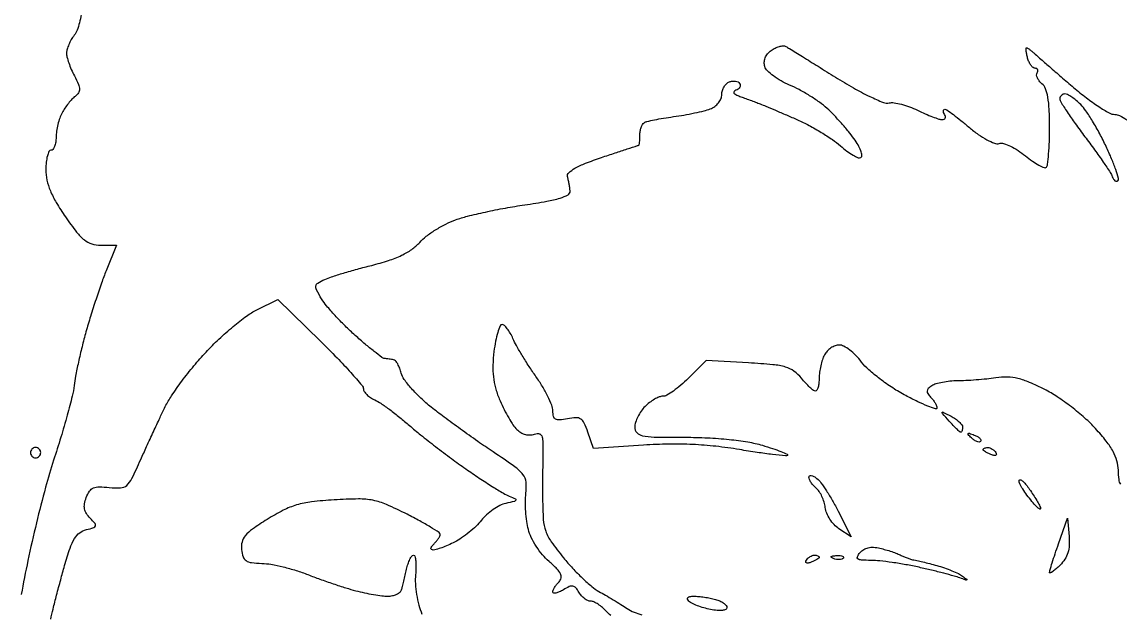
# Model space of a CAD drawing. Extents: x 0 to 102, y 0 to 135.
# Drawn here: x 51.55 to 69.69, y 107.4 to 117.17 of the extents above; entities that cross this region are included whole.
import ezdxf

# ---------------------------------------------------------------- set-up
doc = ezdxf.new("R2010")
doc.units = 0
doc.header["$MEASUREMENT"] = 0

msp = doc.modelspace()

# ---------------------------------------------------------------- linework, layer by layer
for points in [[(52.527466, 117.29685, -0.029225), (52.500113, 117.161013, -0.030212), (52.460096, 117.039257, -0.067505), (52.412391, 116.95452, 0.031843), (52.364689, 116.882327, 0.027674), (52.32403, 116.801263, 0.028659), (52.295481, 116.723597, 0.069578), (52.286012, 116.6634, 0.067284), (52.293715, 116.598016, 0.019211), (52.322997, 116.499909, 0.018971), (52.364935, 116.39062, 0.019078), (52.414966, 116.285034, -0.016886), (52.482271, 116.144584, -0.093732), (52.500955, 116.063398, -0.162735), (52.483532, 116.003566, -0.082468), (52.428263, 115.946634, 0.045364), (52.376106, 115.900302, 0.020406), (52.316138, 115.830955, 0.020005), (52.25833, 115.752032, 0.025704), (52.212019, 115.674912, 0.039046), (52.17429, 115.588421, 0.023278), (52.142511, 115.480643, 0.023217), (52.120727, 115.369626, 0.03685), (52.1136, 115.273062, -0.037126), (52.107419, 115.189935, -0.055859), (52.088749, 115.119762, -0.073287), (52.06141, 115.071787, -0.230594), (52.029, 115.056, 0.287368), (51.996319, 115.035526, 0.04786), (51.969292, 114.962808, 0.039989), (51.950616, 114.860323, 0.025195), (51.944539, 114.73875, 0.05321), (51.963199, 114.564632, 0.044982), (52.018485, 114.387779, 0.036198), (52.117025, 114.191485, 0.017725), (52.268854, 113.9562, 0.013188), (52.453183, 113.705965, 0.059036), (52.580919, 113.576633, 0.09585), (52.702514, 113.512934, 0.073233), (52.851443, 113.491151), (53.109856, 113.491403), (52.940879, 113.068151, 0.010388), (52.864459, 112.864552, 0.004815), (52.773266, 112.597155, 0.004767), (52.682821, 112.314322, 0.006618), (52.60757, 112.059113, 0.007299), (52.542295, 111.812653, 0.006642), (52.482051, 111.556537, 0.00666), (52.43428, 111.326112, 0.021264), (52.411034, 111.170813, -0.034441), (52.38071, 110.999215, -0.006171), (52.298327, 110.684603, -0.006637), (52.192182, 110.317854, -0.005953), (52.072572, 109.940435, 0.014098), (51.938939, 109.493625, 0.006516), (51.789241, 108.90587, 0.006448), (51.647826, 108.283609, 0.008906), (51.538107, 107.721471)], [(61.275091, 107.377251, -0.033439), (61.2081, 107.442, 0.032268), (61.14142, 107.506751, 0.033517), (61.067766, 107.561498, 0.035578), (60.99798, 107.599718, 0.1079), (60.945392, 107.6112, -0.110007), (60.897309, 107.621909, -0.05364), (60.843291, 107.65469, -0.049493), (60.791999, 107.702619, -0.050973), (60.751697, 107.75925, 0.047051), (60.69974, 107.833481, 0.178429), (60.651192, 107.860825, 0.148636), (60.590765, 107.852598, 0.029748), (60.493693, 107.800833, -0.027249), (60.426941, 107.764807, -0.05628), (60.370881, 107.745732, -0.104405), (60.333942, 107.745456, -0.356612), (60.3198, 107.762763, -0.102341), (60.326672, 107.795986, -0.03287), (60.34976, 107.841028, -0.031221), (60.382759, 107.889077, -0.030304), (60.421791, 107.933151, 0.144861), (60.455657, 107.995486, 0.168424), (60.447365, 108.062139, 0.081949), (60.387863, 108.145308, 0.017397), (60.257276, 108.267321, -0.041142), (60.149684, 108.377861, -0.028728), (60.046829, 108.518277, -0.029101), (59.963273, 108.665374, -0.052097), (59.915102, 108.7956, -0.028578), (59.888684, 108.93074, -0.017339), (59.872215, 109.092852, -0.01735), (59.867033, 109.255378, -0.029097), (59.875361, 109.391721, 0.055766), (59.876816, 109.579052, 0.142318), (59.826132, 109.703634, 0.071306), (59.693524, 109.829495, 0.007152), (59.332994, 110.07754, -0.005502), (59.079286, 110.250861, -0.003751), (58.794515, 110.453232, -0.00378), (58.522749, 110.652589, -0.007601), (58.311945, 110.814734, -0.021201), (58.138583, 110.964728, -0.023118), (57.983719, 111.124781, -0.023387), (57.864869, 111.272983, -0.096109), (57.816323, 111.376765, 0.030348), (57.79055, 111.458181, 0.039596), (57.75683, 111.528632, 0.044233), (57.720618, 111.580008, 0.184329), (57.688029, 111.597975, -0.000464), (57.653913, 111.60279, -0.000281), (57.613541, 111.60855, -0.000282), (57.573474, 111.614312, -0.000496), (57.540376, 111.619125, -0.124308), (57.495745, 111.637613, -0.00613), (57.368161, 111.735075, -0.009602), (57.218862, 111.85675, -0.006763), (57.055535, 111.999, -0.01261), (56.887136, 112.157547, -0.011654), (56.722348, 112.328514, -0.011733), (56.582767, 112.487586, -0.037613), (56.500699, 112.60216, -0.013564), (56.415206, 112.751736, -0.164057), (56.404357, 112.816128, -0.222648), (56.436829, 112.863955, -0.027173), (56.552118, 112.924248, -0.028085), (56.66246, 112.96722, -0.005938), (56.859681, 113.02895, -0.0062), (57.090412, 113.095064, -0.005849), (57.327227, 113.156788, 0.017195), (57.606858, 113.236488, 0.033523), (57.822229, 113.322276, 0.041647), (57.989353, 113.420047, 0.056366), (58.1202, 113.536015, -0.046212), (58.228385, 113.635883, -0.023153), (58.381402, 113.7421, -0.02277), (58.551153, 113.838159, -0.031143), (58.7124, 113.907698, -0.024745), (58.909847, 113.967785, -0.008188), (59.204931, 114.036741, -0.008131), (59.535073, 114.102607, -0.009146), (59.8545, 114.154934, 0.007807), (60.221113, 114.213981, 0.03079), (60.443269, 114.267609, 0.053157), (60.571628, 114.322582, 0.296096), (60.604852, 114.38575, 0.013398), (60.598371, 114.440258, 0.00792), (60.587869, 114.504937, 0.007921), (60.57533, 114.569218, 0.013458), (60.562552, 114.622489, -0.284855), (60.5816, 114.685699, -0.053), (60.685001, 114.759082, -0.034938), (60.860296, 114.841919, -0.012107), (61.1235, 114.937218, -0.000648), (61.352036, 115.01343, -0.001028), (61.547954, 115.078036, -0.000209), (61.720593, 115.134492, -0.049287), (61.73685, 115.138079, 0.328406), (61.745218, 115.145925, 0.014183), (61.751787, 115.188095, 0.019466), (61.756474, 115.241678, 0.012082), (61.758, 115.304807, -0.038743), (61.763122, 115.370804, -0.042073), (61.778364, 115.433364, -0.046176), (61.80068, 115.483961, -0.128084), (61.827326, 115.51186, -0.080667), (61.874536, 115.531409, -0.00746), (61.998441, 115.558686, -0.009459), (62.148174, 115.586373, -0.007284), (62.312494, 115.611101, 0.009725), (62.485757, 115.63804, 0.008988), (62.662475, 115.672332, 0.009015), (62.818719, 115.708532, 0.029413), (62.919969, 115.740354, 0.066731), (62.99405, 115.780497, 0.064355), (63.055971, 115.83916, 0.068747), (63.097465, 115.907357, 0.10269), (63.1116, 115.975455, -0.070371), (63.120877, 116.041041, -0.063397), (63.148081, 116.104038, -0.066812), (63.188302, 116.155046, -0.10116), (63.235791, 116.185354, -0.060733), (63.286671, 116.19808, -0.069087), (63.336877, 116.197368, -0.079511), (63.378786, 116.183905, -0.137789), (63.405518, 116.159331, -0.137417), (63.414496, 116.12816, -0.125461), (63.406459, 116.09564, -0.105452), (63.381962, 116.066676, -0.075475), (63.344777, 116.045975, 0.114366), (63.313244, 116.025087, 0.343061), (63.310899, 116.001005, 0.140133), (63.340732, 115.974391, 0.027544), (63.4077, 115.946478, -0.002496), (63.484719, 115.918815, -0.001452), (63.5769, 115.884881, -0.001451), (63.669069, 115.850343, -0.002451), (63.7461, 115.82079, -0.006261), (63.839042, 115.783262, -0.001399), (63.99666, 115.716793, -0.001452), (64.178245, 115.638995, -0.001403), (64.361471, 115.559254, -0.018983), (64.551627, 115.467103, -0.014167), (64.754154, 115.351803, -0.01437), (64.939041, 115.232088, -0.031377), (65.071729, 115.127807, 0.022028), (65.178268, 115.040808, 0.032051), (65.279927, 114.974691, 0.033182), (65.365396, 114.933802, 0.237695), (65.40964, 114.937654, 0.301142), (65.425775, 114.97263, 0.050468), (65.406288, 115.047805, 0.040942), (65.361621, 115.143592, 0.025156), (65.294561, 115.248567, 0.017613), (65.203738, 115.367053, 0.009913), (65.08572, 115.504623, 0.009883), (64.960938, 115.638934, 0.015921), (64.848879, 115.747714, 0.029329), (64.72466, 115.84818, 0.016035), (64.561756, 115.957104, 0.015932), (64.388613, 116.057493, 0.024386), (64.232023, 116.132136, -0.028859), (64.090569, 116.201121, -0.032116), (63.963194, 116.283787, -0.033942), (63.865341, 116.367508, -0.121854), (63.8225, 116.436963, -0.087259), (63.812683, 116.508646, -0.084514), (63.827687, 116.580237, -0.078654), (63.86699, 116.646977, -0.06264), (63.927844, 116.704411, -0.04287), (63.993393, 116.744211, -0.048219), (64.06229, 116.77043, -0.054281), (64.124355, 116.780371, -0.139958), (64.168167, 116.770216, -0.011623), (64.227462, 116.735545, -0.000446), (64.44432, 116.601618, -0.000798), (64.700556, 116.442489, -0.000563), (64.988153, 116.262798, 0.011479), (65.28496, 116.086242, 0.016746), (65.554828, 115.945684, 0.013902), (65.779679, 115.845571, 0.154218), (65.876453, 115.837319, -0.091083), (65.956543, 115.840468, -0.026989), (66.07731, 115.816447, -0.026108), (66.212719, 115.774188, -0.025449), (66.34418, 115.717739, 0.010723), (66.471169, 115.658722, 0.01286), (66.593165, 115.608878, 0.011602), (66.697362, 115.572143, 0.079102), (66.751023, 115.5636, 0.103651), (66.782388, 115.570173, 0.179254), (66.801319, 115.588451, 0.165503), (66.804632, 115.615891, 0.08664), (66.7917, 115.6482, -0.046195), (66.77557, 115.680655, -0.10057), (66.770928, 115.707949, -0.178498), (66.77808, 115.725584, -0.211115), (66.794409, 115.7328, -0.15416), (66.829075, 115.721851, -0.006324), (66.936411, 115.644496, -0.010503), (67.062043, 115.547371, -0.007205), (67.200596, 115.432192, 0.023118), (67.347633, 115.317671, 0.031021), (67.491299, 115.228902, 0.033072), (67.615674, 115.172563, 0.154969), (67.693155, 115.168553, -0.138891), (67.766855, 115.167061, -0.035867), (67.878869, 115.123878, -0.033675), (68.004562, 115.054067, -0.028774), (68.126856, 114.964555, 0.018657), (68.242757, 114.876068, 0.029432), (68.349004, 114.810061, 0.029241), (68.435671, 114.769409, 0.299918), (68.472595, 114.776995, 0.170437), (68.493812, 114.821169, 0.007454), (68.510312, 114.993912, 0.011925), (68.522123, 115.202824, 0.008157), (68.526, 115.440441, 0.011529), (68.519302, 115.730885, 0.032105), (68.496858, 115.93354, 0.046761), (68.458577, 116.072974, 0.129892), (68.400031, 116.155027, -0.050777), (68.355275, 116.200577, -0.064546), (68.324685, 116.250897, -0.078442), (68.312088, 116.29811, -0.165938), (68.320424, 116.334586, 0.082973), (68.332139, 116.363247, 0.161621), (68.329748, 116.387565, 0.182024), (68.313799, 116.403732, 0.108444), (68.28706, 116.4096, -0.173802), (68.253314, 116.421696, -0.062614), (68.217756, 116.459303, -0.052715), (68.185899, 116.514049, -0.041497), (68.163087, 116.5788, -0.014762), (68.148149, 116.643691, -0.025751), (68.140162, 116.698298, -0.025014), (68.13837, 116.739248, -0.412375), (68.147177, 116.748, -0.148463), (68.163732, 116.742974, -0.012501), (68.200628, 116.716936, -0.015751), (68.243679, 116.682756, -0.011517), (68.289346, 116.64225, 0.007621), (68.360564, 116.578082, 0.000885), (68.522498, 116.437095, 0.001064), (68.71575, 116.270161, 0.000869), (68.923209, 116.09235, 0.013967), (69.133997, 115.922267, 0.017987), (69.337271, 115.778669, 0.01594), (69.512478, 115.671928, 0.129542), (69.602525, 115.6482, -0.117557), (69.682583, 115.629114, -0.029485), (69.799417, 115.561123, -0.028469)], [(52.025379, 107.3151, -0.007122), (52.06431, 107.482553, -0.002723), (52.123078, 107.714526, -0.002696), (52.18963, 107.965754, -0.003307), (52.254605, 108.199647, -0.012432), (52.344325, 108.487202, -0.054074), (52.419496, 108.648822, -0.095254), (52.503465, 108.742026, -0.104305), (52.613486, 108.793779, 0.015679), (52.734912, 108.826495, 0.242875), (52.764942, 108.855676, 0.264858), (52.757138, 108.895269, 0.018243), (52.676528, 108.981986, -0.054089), (52.614043, 109.059679, -0.096545), (52.583983, 109.135656, -0.091856), (52.583893, 109.219994, -0.045328), (52.612863, 109.323573, -0.055056), (52.666406, 109.428118, -0.144229), (52.73022, 109.481976, -0.108777), (52.825031, 109.500978, -0.024335), (52.990596, 109.489776, 0.040544), (53.178222, 109.483174, 0.170998), (53.281035, 109.524786, 0.098672), (53.36516, 109.635268, 0.009018), (53.511791, 109.949958, -0.002346), (53.609527, 110.167241, -0.001647), (53.721508, 110.410974, -0.001661), (53.830269, 110.643628, -0.003476), (53.916756, 110.823786, -0.034092), (54.02121, 111.005092, -0.012743), (54.191049, 111.244852, -0.012556), (54.38999, 111.497558, -0.014872), (54.590811, 111.725712, -0.016735), (54.803706, 111.938787, -0.014837), (55.038883, 112.146172, -0.015068), (55.261802, 112.32021, -0.043352), (55.429324, 112.422022), (55.778726, 112.594892), (56.484163, 111.90253, -0.006328), (56.7545, 111.630401, -0.009544), (56.982378, 111.385964, -0.00489), (57.167627, 111.175382, -0.179828), (57.1896, 111.116263, 0.152767), (57.202805, 111.074051, 0.050418), (57.245515, 111.024072, 0.044699), (57.307107, 110.974917, 0.037738), (57.37995, 110.934287, -0.040179), (57.47771, 110.879132, -0.010286), (57.626215, 110.774329, -0.010411), (57.791283, 110.647287, -0.010396), (57.951, 110.513425, 0.010647), (58.135762, 110.35873, 0.004966), (58.381402, 110.165783, 0.004918), (58.643239, 109.968356, 0.006857), (58.8816, 109.797282, 0.005496), (59.104541, 109.645476, 0.006413), (59.319669, 109.506371, 0.005734), (59.504239, 109.393287, 0.038211), (59.6007, 109.345274, -0.012468), (59.700733, 109.301749, -0.417464), (59.708724, 109.279482, -0.224123), (59.683983, 109.259335, -0.006031), (59.543831, 109.22646, 0.0626), (59.444372, 109.190899, 0.033459), (59.331922, 109.124208, 0.032715), (59.224576, 109.039581, 0.043579), (59.139897, 108.948807, -0.035226), (59.052632, 108.852076, -0.021034), (58.93652, 108.749348, -0.021), (58.811633, 108.656313, -0.033895), (58.697318, 108.589257, -0.012172), (58.58948, 108.538699, -0.014075), (58.484361, 108.495992, -0.01318), (58.393863, 108.464852, -0.076409), (58.344082, 108.4572, -0.138572), (58.316087, 108.465111, -0.294973), (58.306779, 108.484561, -0.132432), (58.319809, 108.516199, -0.03286), (58.35708, 108.55872, 0.024735), (58.395938, 108.601626, 0.027795), (58.428779, 108.646581, 0.028681), (58.452085, 108.687478, 0.115671), (58.4586, 108.715263, 0.255515), (58.441938, 108.745739, 0.005927), (58.297995, 108.835641, 0.011703), (58.121421, 108.937453, 0.007485), (57.911861, 109.047796, 0.014437), (57.572426, 109.207933, 0.054504), (57.348438, 109.277969, 0.051763), (57.108952, 109.299753, 0.012159), (56.706311, 109.284833, 0.014017), (56.335627, 109.25161, 0.041507), (56.085479, 109.200801, 0.047097), (55.8649, 109.113344, 0.02244), (55.5992, 108.962454, 0.01322), (55.359845, 108.802958, 0.06352), (55.23922, 108.692574, 0.112197), (55.184975, 108.588218, 0.093207), (55.1762, 108.463124, 0.054178), (55.202797, 108.34643, 0.162997), (55.251928, 108.282533, 0.118747), (55.34044, 108.249644, 0.022797), (55.512466, 108.236926, -0.037461), (55.663139, 108.221337, -0.015356), (55.864401, 108.178715, -0.015093), (56.078623, 108.119523, -0.018699), (56.273866, 108.051082, 0.007146), (56.471062, 107.976798, 0.005269), (56.69139, 107.89999, 0.005326), (56.901258, 107.83178, 0.011857), (57.0627, 107.785378, 0.012035), (57.206413, 107.75141, 0.010474), (57.35839, 107.722641, 0.010592), (57.496999, 107.702408, 0.03034), (57.594105, 107.696272, 0.051393), (57.670347, 107.703941, 0.058492), (57.739985, 107.727003, 0.067276), (57.793062, 107.761098, 0.142606), (57.819689, 107.80155, 0.011017), (57.835576, 107.857469, 0.003177), (57.857673, 107.944577, 0.003194), (57.881339, 108.043123, 0.003398), (57.903246, 108.13995, -0.024692), (57.927439, 108.22907, -0.036216), (57.958071, 108.304259, -0.03988), (57.990312, 108.358171, -0.242625), (58.018297, 108.3726, -0.347436), (58.041509, 108.354257, -0.032706), (58.054493, 108.277631, -0.030887), (58.058745, 108.173248, -0.01851), (58.05154, 108.049303, 0.040691), (58.049514, 107.901891, 0.023347), (58.0698, 107.725158, 0.023204), (58.107015, 107.548271, 0.035519), (58.156996, 107.399824, -0.020224)], [(69.703692, 109.545373, -0.142249), (69.672674, 109.619145, -0.023369), (69.661944, 109.775117, 0.06499), (69.638234, 109.93015, 0.055099), (69.574937, 110.083423, 0.041782), (69.462437, 110.253188, 0.01763), (69.285228, 110.461873, 0.02716), (69.109305, 110.634943, 0.016855), (68.885669, 110.81922, 0.016897), (68.651953, 110.986677, 0.02908), (68.445385, 111.107647, 0.016861), (68.193878, 111.225412, 0.042991), (68.002779, 111.288373, 0.053113), (67.829167, 111.310402, 0.040443), (67.6377, 111.298755, -0.009745), (67.486582, 111.28021, -0.006374), (67.311726, 111.264453, -0.006411), (67.140866, 111.253451, -0.012201), (67.0032, 111.249722, 0.024198), (66.880581, 111.243455, 0.022994), (66.75701, 111.225356, 0.023645), (66.649406, 111.199172, 0.071345), (66.580907, 111.167887, 0.043785), (66.521504, 111.121937, 0.179831), (66.501273, 111.082013, 0.181754), (66.512131, 111.038843, 0.044881), (66.559757, 110.981803, -0.031196), (66.599957, 110.936248, -0.031697), (66.633944, 110.886278, -0.033411), (66.65768, 110.839213, -0.100414), (66.6648, 110.804119, -0.508954), (66.642063, 110.787568, -0.01533), (66.513374, 110.833526, -0.018691), (66.347072, 110.906011, -0.010321), (66.149306, 111.006233, -0.021771), (65.936279, 111.131975, -0.018434), (65.722479, 111.282561, -0.018832), (65.53772, 111.434475, -0.048384), (65.420165, 111.561094, 0.032246), (65.326889, 111.668291, 0.035525), (65.223398, 111.758919, 0.038133), (65.124901, 111.822329, 0.124577), (65.050335, 111.8412, 0.09046), (64.984106, 111.829119, 0.057652), (64.914306, 111.793131, 0.055559), (64.85168, 111.740145, 0.066643), (64.806577, 111.677562, 0.043057), (64.772982, 111.599271, 0.023296), (64.744726, 111.49823, 0.023039), (64.725377, 111.391926, 0.033505), (64.719, 111.296862, -0.026252), (64.71463, 111.213686, -0.04149), (64.701295, 111.143562, -0.050443), (64.681992, 111.094037, -0.281702), (64.658728, 111.0798, -0.16796), (64.626021, 111.091106, -0.019109), (64.565525, 111.142459, -0.021406), (64.496497, 111.211413, -0.015867), (64.426078, 111.293109, 0.065522), (64.303385, 111.409785, 0.086939), (64.165338, 111.477489, 0.048148), (63.956677, 111.51682, 0.008189), (63.552673, 111.546652), (62.851646, 111.586886), (62.555803, 111.291043, -0.019298), (62.433439, 111.177777, -0.02362), (62.310415, 111.082104, -0.023074), (62.201632, 111.012743, -0.131111), (62.13588, 110.9952, 0.096743), (62.076543, 110.983611, 0.03439), (61.998546, 110.945497, 0.032588), (61.916502, 110.89075, 0.032965), (61.8426, 110.826, 0.043841), (61.777847, 110.748774, 0.036641), (61.723102, 110.6568, 0.038133), (61.685477, 110.56459, 0.077955), (61.6734, 110.4876, 0.184322), (61.70857, 110.395438, 0.16157), (61.798381, 110.343858, 0.046316), (61.995376, 110.322423, 0.003955), (62.504045, 110.3184, -0.012044), (62.876255, 110.309433, -0.013828), (63.23078, 110.282498, -0.014978), (63.542757, 110.240621, -0.031331), (63.781389, 110.185745, -0.00827), (63.950393, 110.132499, -0.014771), (64.087181, 110.082367, -0.009759), (64.191776, 110.038102, -0.525809), (64.195103, 110.020103, -0.227377), (64.1652, 110.009584, -0.002592), (63.94917, 110.034338, -0.007309), (63.69711, 110.068289, -0.004626), (63.404208, 110.114884, 0.014471), (63.013401, 110.169188, 0.015599), (62.62977, 110.199146, 0.015249), (62.237199, 110.205523, 0.012635), (61.819462, 110.189004), (60.992624, 110.135358), (60.898829, 110.404417, 0.026657), (60.837799, 110.553426, 0.13799), (60.77993, 110.619904, 0.157709), (60.700164, 110.641759, 0.038013), (60.562417, 110.624953, -0.023367), (60.430104, 110.604865, -0.14874), (60.364156, 110.617642, -0.217891), (60.330177, 110.661875, -0.05655), (60.3198, 110.753331, 0.093091), (60.302332, 110.846338, 0.021316), (60.237716, 110.993427, 0.021326), (60.14733, 111.159198, 0.019357), (60.040367, 111.322266, -0.009795), (59.926092, 111.489422, -0.008718), (59.813802, 111.667481, -0.008783), (59.718421, 111.831157, -0.026532), (59.66148, 111.94695, 0.027247), (59.617518, 112.03603, 0.036259), (59.567646, 112.111259, 0.039454), (59.519107, 112.164764, 0.191066), (59.481701, 112.1796, 0.303578), (59.447441, 112.156687, 0.024394), (59.409022, 112.049131, 0.026436), (59.373698, 111.905679, 0.016736), (59.347081, 111.73545, 0.022264), (59.329567, 111.508794, 0.035825), (59.337122, 111.315279, 0.038704), (59.371239, 111.135958, 0.03251), (59.434018, 110.9529, 0.015452), (59.497824, 110.812396, 0.013648), (59.572735, 110.670064, 0.01384), (59.647307, 110.545501, 0.039907), (59.707919, 110.465254, 0.06053), (59.773071, 110.407739, 0.068594), (59.847521, 110.370358, 0.073256), (59.924893, 110.35611, 0.086009), (59.998695, 110.366189, -0.073536), (60.080919, 110.379503, -0.253887), (60.1271, 110.355252, -0.133347), (60.149951, 110.2874, -0.017721), (60.153659, 110.134735, 0.001526), (60.152484, 109.989643, 0.000486), (60.151604, 109.773659, 0.000485), (60.151091, 109.533046, 0.000541), (60.151073, 109.301027, 0.015777), (60.162075, 108.963224, 0.069265), (60.202096, 108.768218, 0.070041), (60.293656, 108.592599, 0.016353), (60.496022, 108.328127, 0.016355), (60.645465, 108.157239, 0.015105), (60.809656, 107.991751, 0.015298), (60.964802, 107.853319, 0.047605), (61.080096, 107.773967, -0.005684), (61.188413, 107.712088, -0.003347), (61.316515, 107.635806, -0.003348), (61.443502, 107.557866, -0.005716), (61.548352, 107.490866, 0.047484), (61.662075, 107.430915, 0.041036), (61.790727, 107.389957, 0.040727)]]:
    msp.add_lwpolyline(points, format="xyb")
for points in [[(68.7798, 115.9866, 0.093617), (68.747506, 115.9805, 0.096505), (68.720051, 115.963065, 0.099113), (68.701675, 115.937051, 0.104738), (68.6952, 115.90648, 0.141118), (68.710022, 115.855011, 0.005651), (68.816539, 115.689584, 0.009554), (68.950004, 115.495535, 0.006577), (69.108271, 115.280619, -0.00494), (69.269441, 115.063254, -0.006495), (69.411942, 114.861587, -0.00485), (69.527157, 114.690423, -0.060406), (69.561988, 114.620488, 0.052369), (69.581309, 114.580088, 0.097467), (69.605829, 114.553504, 0.150017), (69.63127, 114.544686, 0.196273), (69.654153, 114.553086, 0.286326), (69.665049, 114.591904, 0.011415), (69.618681, 114.738211, 0.017096), (69.551087, 114.915671, 0.010909), (69.461051, 115.11732, 0.013041), (69.354478, 115.328254, 0.012863), (69.236584, 115.534331, 0.012831), (69.124162, 115.70933, 0.047213), (69.040416, 115.810584, 0.022029), (68.966822, 115.877964, 0.025827), (68.891253, 115.934895, 0.026089), (68.823493, 115.975683, 0.123035)], [(66.89745, 110.666134, -0.031205), (66.970311, 110.621898, -0.038419), (67.031885, 110.571612, -0.042245), (67.075165, 110.522733, -0.161453), (67.0878, 110.484623, -0.033985), (67.085672, 110.453359, -0.051931), (67.079226, 110.426977, -0.067504), (67.069811, 110.408815, -0.244125), (67.058612, 110.403, -0.184832), (67.041036, 110.409727, -0.007639), (66.990657, 110.456319, -0.012386), (66.932132, 110.51496, -0.008385), (66.868262, 110.58451, -0.001601), (66.75507, 110.712819, -0.272217), (66.751746, 110.73028, -0.452992), (66.764271, 110.735235, -0.002317)], [(67.281799, 110.355261, -0.036269), (67.336586, 110.329713, -0.070189), (67.375024, 110.300554, -0.120343), (67.391725, 110.272827, -0.278911), (67.386139, 110.250139, -0.20742), (67.36023, 110.2399, -0.082976), (67.322042, 110.247571, -0.063152), (67.27786, 110.271135, -0.043285), (67.23444, 110.307902, -0.011214), (67.181409, 110.363784, -0.400052), (67.181806, 110.38013, -0.286372), (67.200844, 110.384539, -0.008399)], [(51.7752, 110.1492, 0.099038), (51.742913, 110.142741, 0.097945), (51.715451, 110.124349, 0.097945), (51.697059, 110.096887, 0.099038), (51.6906, 110.0646, 0.099038), (51.697059, 110.032313, 0.097945), (51.715451, 110.004851, 0.097945), (51.742913, 109.986459, 0.099038), (51.7752, 109.98, 0.099038), (51.807487, 109.986459, 0.097945), (51.834949, 110.004851, 0.097945), (51.853341, 110.032313, 0.099038), (51.8598, 110.0646, 0.099038), (51.853341, 110.096887, 0.097945), (51.834949, 110.124349, 0.097945), (51.807487, 110.142741, 0.099038)], [(67.505807, 110.1492, -0.088797), (67.540076, 110.143066, -0.053277), (67.577213, 110.124633, -0.051183), (67.611426, 110.097559, -0.061454), (67.637101, 110.065569, -0.1144), (67.646743, 110.037026, -0.32948), (67.636645, 110.020127, -0.155351), (67.606543, 110.01749, -0.036408), (67.557494, 110.03232, -0.020646), (67.507201, 110.054041, -0.029555), (67.464768, 110.07767, -0.029412), (67.43371, 110.100123, -0.2252), (67.4262, 110.115951, -0.219607), (67.432072, 110.128675, -0.077771), (67.449585, 110.139433, -0.059132), (67.475325, 110.146766, -0.039867)], [(64.6833, 109.636123, -0.061609), (64.748274, 109.567075, -0.013658), (64.840719, 109.433283, -0.013994), (64.939645, 109.271688, -0.013082), (65.031728, 109.101187), (65.246656, 108.677045), (65.046278, 108.809369, -0.059685), (64.967658, 108.875975, -0.043322), (64.897073, 108.966526, -0.043935), (64.844394, 109.065836, -0.070063), (64.819728, 109.158555, 0.043462), (64.800736, 109.249004, 0.035481), (64.765442, 109.341427, 0.036767), (64.720303, 109.422276, 0.073975), (64.671678, 109.476568, -0.03716), (64.625042, 109.52152, -0.037222), (64.585602, 109.572856, -0.039808), (64.55826, 109.622773, -0.105775), (64.5498, 109.662318, -0.254282), (64.56173, 109.684258, -0.194533), (64.589015, 109.68952, -0.088913), (64.631998, 109.672794, -0.036078)], [(68.15419, 109.5147, -0.014298), (68.210164, 109.437613, -0.009269), (68.270635, 109.3455, -0.009321), (68.326391, 109.253267, -0.017413), (68.367471, 109.1763, -0.109526), (68.37647, 109.139089, -0.598585), (68.362682, 109.131356, -0.063465), (68.31378, 109.172079, -0.01139), (68.234792, 109.2609, -0.015646), (68.152421, 109.364275, -0.019786), (68.083226, 109.464998, -0.018211), (68.032607, 109.552195, -0.129814), (68.021511, 109.5993, -0.357775), (68.034858, 109.614703, -0.186431), (68.061422, 109.609346, -0.06327), (68.10384, 109.574051, -0.02345)], [(68.84807, 108.681471, -0.036602), (68.85005, 108.533648, -0.060929), (68.827602, 108.411313, -0.06656), (68.778354, 108.305642, -0.054142), (68.70002, 108.20822, -0.01409), (68.633185, 108.145049, -0.029481), (68.577118, 108.100621, -0.046812), (68.538163, 108.078441, -0.544628), (68.526, 108.086296, -0.072976), (68.531225, 108.121906, -0.002951), (68.56949, 108.246803, -0.005116), (68.61733, 108.394409, -0.003596), (68.67405, 108.559547), (68.8221, 108.980703)], [(65.72273, 108.486979, -0.012468), (65.817397, 108.461888, -0.010149), (65.917479, 108.430454, -0.010287), (66.008506, 108.397722, -0.026211), (66.0726, 108.36924, 0.017449), (66.127388, 108.343734, 0.014659), (66.187074, 108.320482, 0.01491), (66.242874, 108.302464, 0.038977), (66.2841, 108.293908, -0.024426), (66.333578, 108.285132, -0.003752), (66.430828, 108.262168, -0.004184), (66.545232, 108.233228, -0.00362), (66.6648, 108.200988, -0.015813), (66.78747, 108.162741, -0.014475), (66.911197, 108.115772, -0.014656), (67.019177, 108.067413, -0.045036), (67.0878, 108.026242, -0.005475), (67.156266, 107.975122, -0.505938), (67.15607, 107.964385, -0.243744), (67.139818, 107.962135, -0.003543), (67.0455, 107.996314, 0.020985), (66.949323, 108.027418, 0.004304), (66.776895, 108.073697, 0.004523), (66.575442, 108.12397, 0.004238), (66.3687, 108.171732, 0.010046), (66.153439, 108.215024, 0.00874), (65.926398, 108.251874, 0.008824), (65.719781, 108.277999, 0.025492), (65.575791, 108.286237, -0.011478), (65.417288, 108.290856, -0.141874), (65.360855, 108.310435, -0.368859), (65.351588, 108.346998, -0.058616), (65.395121, 108.414082, -0.084886), (65.45493, 108.465356, -0.080271), (65.529523, 108.495075, -0.069472), (65.618994, 108.502268, -0.043943)], [(64.639393, 108.3726, -0.039867), (64.669875, 108.370166, -0.059132), (64.695615, 108.362833, -0.077771), (64.713128, 108.352075, -0.219607), (64.719, 108.339351, -0.2252), (64.71149, 108.323523, -0.029412), (64.680432, 108.30107, -0.029555), (64.637999, 108.277441, -0.020646), (64.587706, 108.25572, -0.036408), (64.538657, 108.24089, -0.155351), (64.508555, 108.243527, -0.32948), (64.498457, 108.260426, -0.1144), (64.508099, 108.288969, -0.061454), (64.533774, 108.320959, -0.051183), (64.567987, 108.348033, -0.053277), (64.605124, 108.366466, -0.088797)], [(65.00805, 108.365921, -0.028489), (65.066947, 108.364991, -0.077125), (65.107554, 108.355624, -0.208169), (65.122997, 108.340003, -0.296942), (65.119088, 108.321488, -0.126455), (65.091429, 108.305139, -0.060344), (65.050372, 108.298442, -0.05415), (65.003203, 108.301608, -0.051402), (64.956937, 108.314809, -0.054073), (64.921687, 108.333552, -0.470617), (64.920228, 108.34897, -0.168741), (64.944911, 108.360926, -0.018894)], [(62.65053, 107.694645, -0.022904), (62.727347, 107.690585, -0.011794), (62.822955, 107.678844, -0.011698), (62.920943, 107.662108, -0.01732), (63.00585, 107.642478, -0.039317), (63.078703, 107.616672, -0.050659), (63.140285, 107.581391, -0.060061), (63.182735, 107.542517, -0.179222), (63.1962, 107.506158, -0.288181), (63.176958, 107.475546, -0.084118), (63.121041, 107.459428, -0.05286), (63.034649, 107.458808, -0.024743), (62.923894, 107.475311, -0.021099), (62.813559, 107.502264, -0.02185), (62.707192, 107.53816, -0.022202), (62.618256, 107.577191, -0.082043), (62.568574, 107.612786, -0.090213), (62.543993, 107.648299, -0.312493), (62.548741, 107.674356, -0.167116), (62.582264, 107.6907, -0.032376)]]:
    msp.add_lwpolyline(points, format="xyb", close=True)

doc.saveas('drawing.dxf')
